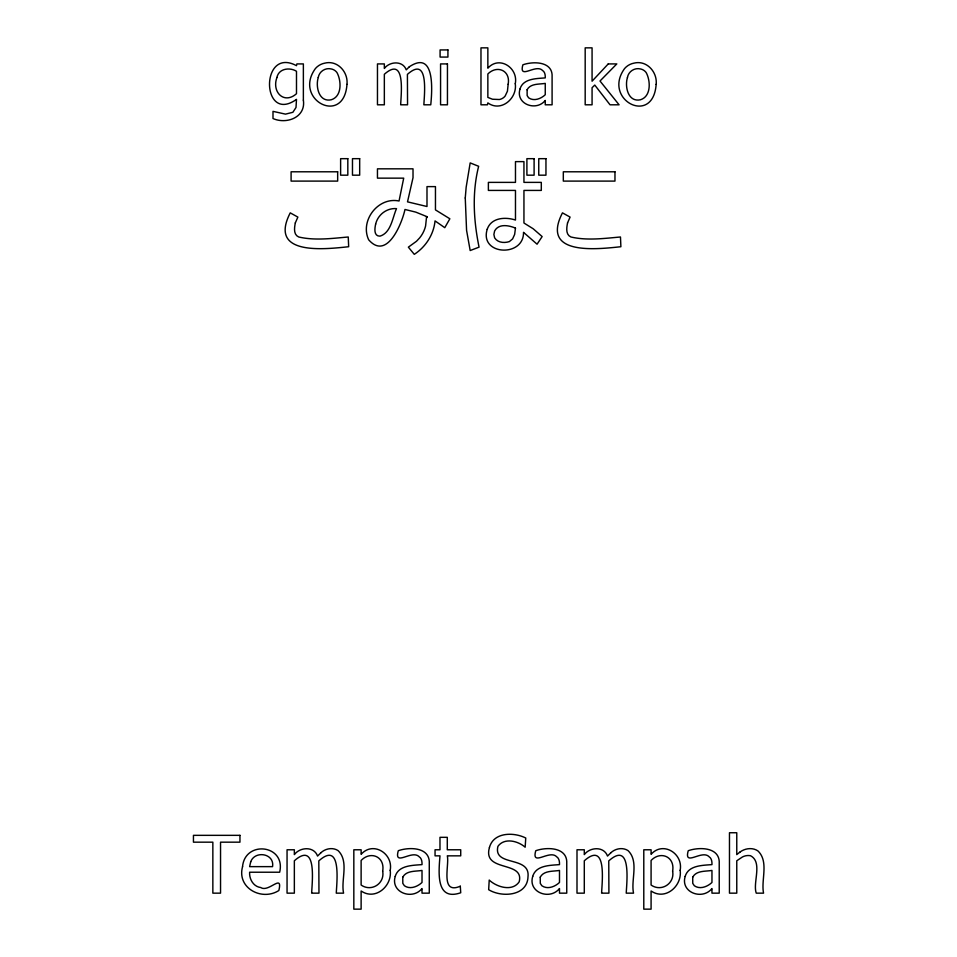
<?xml version="1.0" encoding="UTF-8"?>
<svg xmlns="http://www.w3.org/2000/svg" width="957" height="957" viewBox="0 0 957 957"><rect width="100%" height="100%" fill="white"/><g stroke="black" fill="none" stroke-linecap="round" stroke-linejoin="round"><path stroke-width="1.44" d="M465.258 197.991L466.573 230.326L470.174 250.543L479.062 247.157C473.607 220.541 471.933 192.835 478.644 166.291L470.174 162.905L466.155 187.249L465.258 197.991M426.571 216.665L425.59 226.031A29.93 29.93 0 0 1 419.656 237.898L416.486 241.272L408.364 247.157L414.285 254.347C425.733 246.87 433.7 234.597 435.04 220.9L444.778 227.682L449.85 218.782L435.459 209.894L435.459 186.615L426.989 186.615L426.989 206.509L407.515 201.855L413.017 177.715L413.017 168.827L377.453 168.827L377.453 178.146L403.71 178.146L399.045 201.006C378.194 196.616 359.676 220.672 368.672 239.8C387.095 260.962 402.119 222.957 404.978 209.475L415.769 212.119L426.989 216.665L426.989 217.514L426.571 216.665M508.167 84.228L507.425 91.202L505.164 96.023A9.63 9.63 0 0 1 499.387 99.516L492.472 99.229L487.855 97.411L487.855 73.988C496.898 64.753 510.739 70.304 508.167 84.228M303.369 100.162C306.013 117.376 286.586 124.601 272.996 118.536L272.996 111.359L285.509 114.134L292.878 112.292L296.012 107.483L296.491 99.384C261.117 124.566 259.945 46.092 296.491 65.674L296.897 63.916L303.369 63.916L303.369 100.162M390.205 870.32C392.406 885.847 375.479 900.932 361.124 890.979L361.124 909.15L353.827 909.15L353.827 849.78L361.124 849.78L361.124 854.326C373.122 840.736 393.435 853.692 390.205 870.32M680.164 870.32C682.353 885.847 665.438 900.932 651.083 890.979L651.083 909.15L643.786 909.15L643.786 849.78L651.083 849.78L651.083 854.326C663.069 840.736 683.394 853.692 680.164 870.32M346.972 84.383C343.91 126.575 292.71 99.552 315.475 68.461A16.293 16.293 0 0 1 324.818 63.138C337.534 59.908 348.36 72.11 346.972 84.383M515.273 83.69C517.426 98.344 501.061 112.519 487.855 102.901L487.412 104.803L480.976 104.803L480.976 47.85L487.855 47.85L487.855 68.198C499.315 55.195 518.479 67.959 515.273 83.69M656.155 84.383C653.105 126.575 601.905 99.552 624.658 68.461A16.293 16.293 0 0 1 634.013 63.138C646.729 59.908 657.543 72.11 656.155 84.383M242.552 866.695C236.642 888.12 261.907 901.374 278.858 890.512C283.069 872.808 268.761 892.845 260.771 887.546C253.414 886.661 249.167 879.16 249.621 872.222L279.671 872.222C286.131 844.672 244.932 839.935 242.552 866.695M375.658 224.082C374.725 228.197 373.529 236.319 380.001 236.14C391.066 232.79 392.466 217.741 396.509 208.626C386.807 207.836 377.883 214.667 375.658 224.082M489.446 847.459C482.22 872.712 524.687 860.211 519.184 881.816C512.39 891.984 496.647 887.091 489.218 880.069L488.668 889.699C501.779 897.762 527.451 896.195 528.001 876.696C530.31 855.367 492.855 867.018 497.927 846.335C504.363 837.411 518.024 840.904 525.166 847.22L525.752 838.021C513.897 832.004 493.621 831.98 489.446 847.459M318.262 77.457C315.403 86.489 318.825 102.495 331.242 99.767C342.104 96.466 341.458 80.759 336.972 72.576A9.247 9.247 0 0 0 331.254 68.952C325.392 67.48 319.231 71.464 318.262 77.457M627.457 77.457C624.586 86.489 628.019 102.495 640.436 99.767C651.286 96.466 650.652 80.759 646.166 72.576A9.247 9.247 0 0 0 640.448 68.952C634.587 67.48 628.426 71.464 627.457 77.457M382.68 871.145C385.013 883.538 371.424 892.259 361.124 885.034L361.124 860.463C370.682 850.486 385.216 856.718 382.68 871.145M672.627 871.145C674.96 883.538 661.371 892.259 651.083 885.034L651.083 860.463C660.641 850.486 675.175 856.718 672.627 871.145M395.229 876.409C390.289 892.462 412.431 900.585 422.013 888.539L422.013 893.156L429.274 893.156L429.274 863.489C430.267 847.053 409.452 846.766 398.291 850.713C393.638 867.269 411.881 849.361 419.058 856.659C421.75 858.321 422.133 861.731 422.013 864.614C412.67 865.391 398.483 865.2 395.229 876.409M519.998 89.013C515.345 104.146 536.219 111.802 545.251 100.449L545.251 104.803L552.093 104.803L552.093 76.835C553.038 61.344 533.408 61.069 522.881 64.801C518.503 80.412 535.705 63.521 542.463 70.399C545.012 71.966 545.37 75.184 545.251 77.9C536.446 78.63 523.072 78.45 519.998 89.013M532.714 876.409C527.774 892.462 549.916 900.585 559.486 888.539L559.486 893.156L566.747 893.156L566.747 863.489C567.752 847.053 546.937 846.766 535.764 850.713C531.123 867.269 549.366 849.361 556.543 856.659C559.235 858.321 559.618 861.731 559.486 864.614C550.155 865.391 535.956 865.2 532.714 876.409M685.176 876.409C680.236 892.462 702.378 900.585 711.96 888.539L711.96 893.156L719.221 893.156L719.221 863.489C720.214 847.053 699.4 846.766 688.239 850.713C683.597 867.269 701.828 849.361 709.005 856.659C711.697 858.321 712.08 861.731 711.96 864.614C702.629 865.391 688.43 865.2 685.176 876.409M276.932 77.493C271.525 91.92 284.014 104.756 296.491 93.714L296.491 71.273C289.708 67.014 278.643 68.521 276.932 77.493M515.476 228.101L514.651 234.393L512.617 238.891L509.363 241.595C504.267 243.257 497.724 242.767 494.625 237.838L493.884 234.453L494.625 230.96C498.812 223.316 508.861 225.35 515.476 228.101M295.318 222.909C294.409 227.551 293.213 234.656 298.716 236.989C314.781 240.745 331.912 238.425 348.24 236.989L348.671 246.727C324.519 249.251 267.984 255.998 290.246 212.861L297.866 217.095L295.318 222.909M567.549 222.909C566.628 227.551 565.443 234.656 570.934 236.989C587 240.745 604.142 238.425 620.471 236.989L620.89 246.727C596.737 249.251 540.215 255.998 562.465 212.861L570.085 217.095L567.549 222.909M527.104 89.743L527.151 95.592L528.635 97.817C533.946 101.586 540.968 98.762 545.251 94.743L545.251 83.391C539.138 84.419 530.537 83.331 527.104 89.743M402.765 877.174L402.813 883.383L404.38 885.739C410.015 889.735 417.467 886.744 422.013 882.474L422.013 870.439C415.529 871.528 406.402 870.38 402.765 877.174M540.238 877.174L540.286 883.383L541.865 885.739C547.5 889.735 554.94 886.744 559.486 882.474L559.486 870.439C553.014 871.528 543.875 870.38 540.238 877.174M692.712 877.174L692.76 883.383L694.327 885.739C699.962 889.735 707.414 886.744 711.96 882.474L711.96 870.439C705.476 871.528 696.349 870.38 692.712 877.174M487.209 229.261C479.134 255.375 523.993 257.589 523.515 232.336L537.068 244.191L542.14 236.57L533.145 228.735L523.946 223.017L523.946 190.419L541.303 190.419L541.303 182.38L523.946 182.38L523.946 161.625L515.476 161.625L515.476 182.38L488.381 182.38L488.381 190.419L515.476 190.419L515.476 220.05C505.44 216.725 491.192 217.502 487.209 229.261M250.71 861.802L249.621 866.635L272.566 866.635C274.683 853.297 254.861 850.259 250.71 861.802M608.245 63.916L592.072 81.201L592.072 47.85L585.182 47.85L585.182 104.803L592.072 104.803L592.072 87.709L594.775 85.077L610.04 104.803L619.083 104.803L600.003 81.01L616.81 63.916L608.245 63.916M409.309 66.787L406.235 69.849C402.861 60.399 389.666 61.296 384.343 68.461L384.343 63.916L377.465 63.916L377.465 104.803L384.343 104.803L384.343 74.275C406.007 55.123 400.983 94.695 400.672 104.803L407.55 104.803L407.407 74.383C429.095 54.992 424.31 94.516 423.867 104.803L430.758 104.803C432.05 91.764 435.543 49.286 409.309 66.787M320.822 852.831L317.568 856.072C313.992 846.06 300.008 847.005 294.349 854.601L294.349 849.78L287.052 849.78L287.052 893.156L294.349 893.156L294.349 860.774C317.329 840.461 312.006 882.426 311.671 893.156L318.968 893.156L318.813 860.893C341.816 840.318 336.744 882.234 336.278 893.156L343.575 893.156C340.764 879.854 349.269 861.396 338.072 850.594C332.701 847.089 325.32 848.512 320.822 852.831M610.781 852.831L607.516 856.072C603.951 846.06 589.955 847.005 584.296 854.601L584.296 849.78L576.999 849.78L576.999 893.156L584.296 893.156L584.296 860.774C607.276 840.461 601.953 882.426 601.618 893.156L608.915 893.156L608.76 860.893C631.764 840.318 626.703 882.234 626.237 893.156L633.534 893.156C630.723 879.854 639.216 861.396 628.031 850.594C622.648 847.089 615.279 848.512 610.781 852.831M740.012 852.029L736.77 854.601L736.77 832.746L729.473 832.746L729.473 893.156L736.77 893.156L736.77 860.774L742.417 856.982A12.453 12.453 0 0 1 750.491 855.725C762.968 862.078 752.537 882.761 756.257 893.156L763.554 893.156C760.875 879.926 769.117 861.683 757.968 850.952C752.573 847.232 745.108 848.249 740.012 852.029M460.293 886.206C439.837 895.022 449.623 864.685 447.29 855.845L460.724 855.845L460.724 849.78L447.29 849.78L447.29 837.327L439.981 837.327L439.981 849.78L435.052 849.78L435.052 855.845L439.981 855.845C438.785 871.48 435.339 901.578 460.724 892.761L460.293 886.206M447.924 49.931L440.088 49.931L440.088 57.073L447.924 57.073L447.924 49.931M447.445 63.916L440.567 63.916L440.567 104.803L447.445 104.803L447.445 63.916M347.822 158.671L340.62 158.671L340.62 175.179L347.822 175.179L347.822 158.671M359.676 158.671L352.475 158.671L352.475 175.179L359.676 175.179L359.676 158.671M534.102 158.671L526.9 158.671L526.9 175.179L534.102 175.179L534.102 158.671M545.957 158.671L538.755 158.671L538.755 175.179L545.957 175.179L545.957 158.671M337.665 171.793L291.095 171.793L291.095 181.1L337.665 181.1L337.665 171.793M614.968 171.793L563.314 171.793L563.314 181.1L614.968 181.1L614.968 171.793M239.956 835.341L193.446 835.341L193.446 842.172L212.849 842.172L212.849 893.156L220.541 893.156L220.541 842.172L239.956 842.172L239.956 835.341"/></g></svg>
